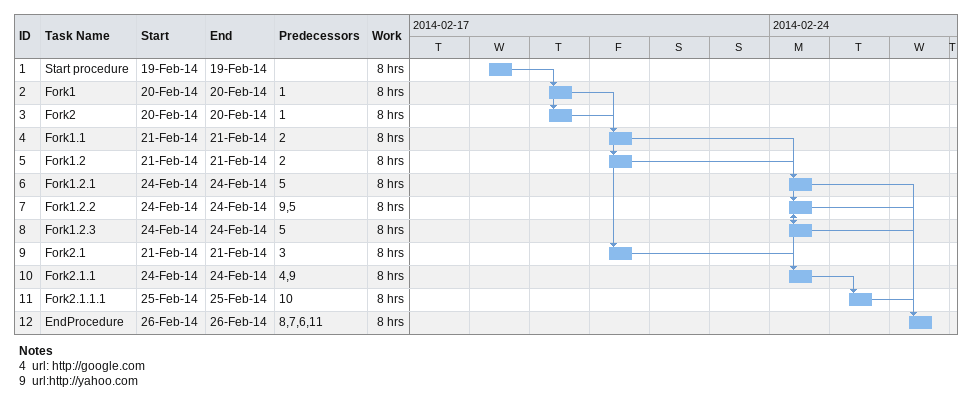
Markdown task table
| ID | Task | Start | Finish | Predecessors | Work (h) |
|---|---|---|---|---|---|
| 1 | Start procedure | 2014-02-19 | 2014-02-19 |  | 8 |
| 2 | Fork1 | 2014-02-20 | 2014-02-20 | 1 | 8 |
| 3 | Fork2 | 2014-02-20 | 2014-02-20 | 1 | 8 |
| 4 | Fork1.1 | 2014-02-21 | 2014-02-21 | 2 | 8 |
| 5 | Fork1.2 | 2014-02-21 | 2014-02-21 | 2 | 8 |
| 6 | Fork1.2.1 | 2014-02-24 | 2014-02-24 | 5 | 8 |
| 7 | Fork1.2.2 | 2014-02-24 | 2014-02-24 | 9, 5 | 8 |
| 8 | Fork1.2.3 | 2014-02-24 | 2014-02-24 | 5 | 8 |
| 9 | Fork2.1 | 2014-02-21 | 2014-02-21 | 3 | 8 |
| 10 | Fork2.1.1 | 2014-02-24 | 2014-02-24 | 4, 9 | 8 |
| 11 | Fork2.1.1.1 | 2014-02-25 | 2014-02-25 | 10 | 8 |
| 12 | EndProcedure | 2014-02-26 | 2014-02-26 | 8, 7, 6, 11 | 8 |

Notes
- 4: url: http://google.com
- 9: url:http://yahoo.com
